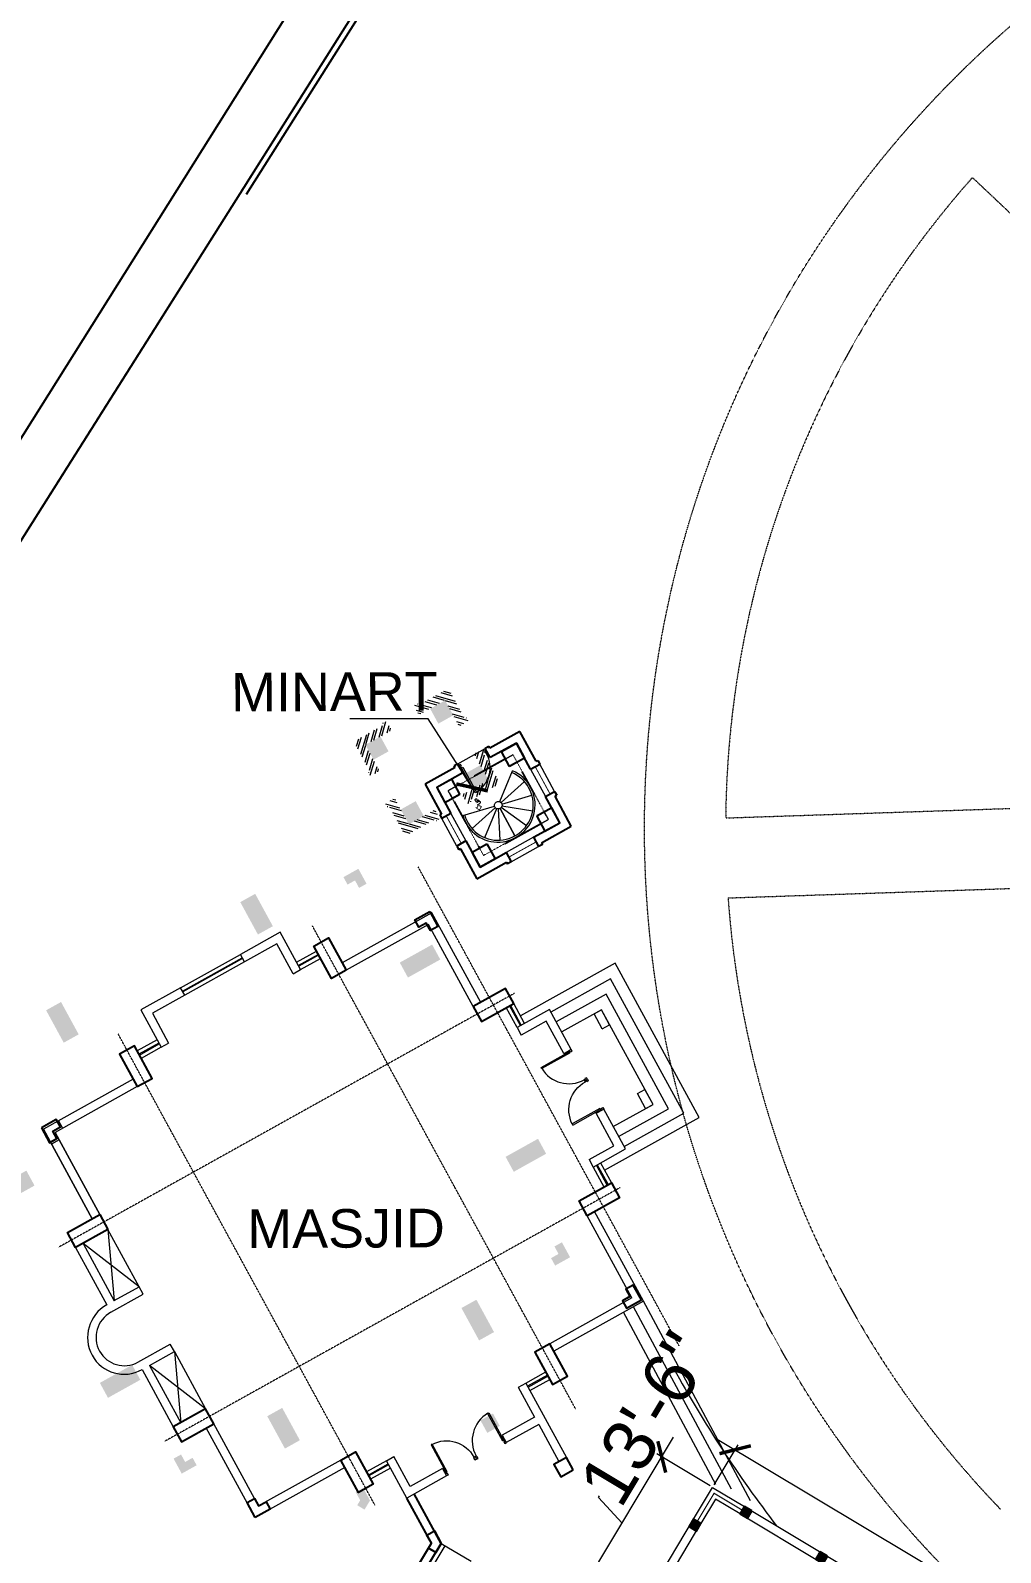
# Model space of a CAD drawing. Header units: inches. Extents: x -110725 to 51121, y 8404 to 44825.
# Drawn here: x 17460 to 18479, y 22598 to 24195 of the extents above; entities that cross this region are included whole.
import ezdxf

# ---------------------------------------------------------------- set-up
doc = ezdxf.new("R2010")
doc.units = ezdxf.units.IN
doc.header["$LTSCALE"] = 0.1
doc.header["$MEASUREMENT"] = 0
doc.linetypes.add('CENTER', pattern=[2, 1.25, -0.25, 0.25, -0.25])
doc.linetypes.add('DASHED', pattern=[0.75, 0.5, -0.25])
doc.layers.get('0').update_dxf_attribs({"color": 1, "lineweight": 0})
doc.layers.get('Defpoints').update_dxf_attribs({"lineweight": 0})
for name, color, linetype in [('boundary', 6, 'Continuous'), ('building', 6, 'Continuous'), ('COL', 6, 'Continuous'), ('COLUMN-1', 40, 'Continuous'), ('GF', 1, 'Continuous'), ('road', 8, 'Continuous')]:
    doc.layers.add(name, color=color, linetype=linetype)
for name, color, linetype, lineweight in [('dim', 252, 'Continuous', 0), ('DOOR', 32, 'Continuous', 0), ('doors', 2, 'Continuous', 18), ('GRID', 8, 'CENTER', 0), ('h', 8, 'Continuous', 0), ('HATCH', 5, 'Continuous', 5), ('stair', 5, 'Continuous', 0), ('TEXT', 3, 'Continuous', 0), ('WALL', 7, 'Continuous', 0), ('WINDOW', 5, 'Continuous', 18), ('WINDOWS', 170, 'Continuous', 5)]:
    doc.layers.add(name, color=color, linetype=linetype, lineweight=lineweight)
doc.styles.add('as', font='arial.ttf')
doc.styles.add('EHSAN', font='arial.ttf', dxfattribs={"height": 54})
doc.styles.add('ROMAND', font='romand.shx')
doc.dimstyles.new('DIM1', dxfattribs={"dimtxt": 54, "dimasz": 6, "dimexe": 6, "dimexo": 3, "dimgap": 1, "dimtad": 0, "dimzin": 0, "dimdsep": 46, "dimlunit": 4, "dimtxsty": 'EHSAN', "dimblk": 'ARCHTICK', "dimcen": 3, "dimdle": 6, "dimclrd": 4, "dimclre": 4, "dimclrt": 6, "dimadec": 0, "dimazin": 0, "dimtfac": 1, "dimtofl": 0, "dimtmove": 1, "dimatfit": 3, "dimldrblk": 'ARCHTICK', "dimfxl": 4, "dimtolj": 1, "dimtzin": 3, "dimlwd": -1, "dimlwe": -1, "dimarcsym": 0})

# ---------------------------------------------------------------- blocks, each defined once
blk = doc.blocks.new('_ArchTick')
at = {"color": 0, "linetype": 'ByBlock', "const_width": 0.15}
blk.add_lwpolyline([(-0.5, -0.5), (0.5, 0.5)], dxfattribs=at)
blk = doc.blocks.new('*D22')
at = {"layer": 'Defpoints', "color": 0, "transparency": 16777216}
for p in [(-44089.9, 4559), (-43166.3, 4059.5), (-43190, 4020)]:
    blk.add_point(p, dxfattribs=at)
at = {"layer": 'dim', "color": 4, "transparency": 16777216}
for p, q in [((-44088.3, 4561.5), (-44063.1, 4603.7)), ((-44086.8, 4610.8), (-43704.7, 4382)), ((-43145.7, 4047.2), (-43527.8, 4276)), ((-43188.4, 4022.5), (-43163.2, 4064.6))]:
    blk.add_line(p, q, dxfattribs=at)
at = {"layer": 'dim', "color": 4, "transparency": 16777216, "xscale": 24, "yscale": 24, "zscale": 24}
for p, rotation in [((-44066.2, 4598.5), 149.079999999965), ((-43166.3, 4059.5), 329.079999999965)]:
    blk.add_blockref('_ArchTick', p, dxfattribs=dict(at, rotation=rotation))
at = {"layer": 'dim', "color": 6, "transparency": 16777216, "insert": (-43616.2, 4329), "char_height": 54, "attachment_point": 5, "rotation": 329.08, "style": 'EHSAN'}
blk.add_mtext('\\A1;87\'-5"', dxfattribs=at)
blk = doc.blocks.new('*D23')
at = {"layer": 'Defpoints', "color": 0, "transparency": 16777216}
for p in [(-44143.3, 4591), (-44089.9, 4559), (-44173.1, 4420)]:
    blk.add_point(p, dxfattribs=at)
at = {"layer": 'dim', "color": 4, "transparency": 16777216}
for p, q in [((-44238.9, 4431.4), (-44131, 4611.6)), ((-44092.5, 4560.5), (-44148.5, 4594.1)), ((-44209.6, 4548.5), (-44208.5, 4550.2)), ((-44184.9, 4521.5), (-44209.6, 4548.5)), ((-44175.7, 4421.5), (-44231.7, 4455.1))]:
    blk.add_line(p, q, dxfattribs=at)
at = {"layer": 'dim', "color": 4, "transparency": 16777216, "xscale": 24, "yscale": 24, "zscale": 24}
for p, rotation in [((-44143.3, 4591), 59.07999999997095), ((-44226.6, 4452), 239.079999999971)]:
    blk.add_blockref('_ArchTick', p, dxfattribs=dict(at, rotation=rotation))
at = {"layer": 'dim', "color": 6, "transparency": 16777216, "insert": (-44160, 4631.3), "char_height": 54, "attachment_point": 5, "rotation": 59.08, "style": 'EHSAN'}
blk.add_mtext('\\A1;13\'-6"', dxfattribs=at)
blk = doc.blocks.new('D1')
for p, q in [((-3, 40.9), (-1.5, 40.9)), ((-3, 1.9), (-3, 40.9)), ((-1.5, 40.9), (-1.5, 1.9)), ((-40.5, 1.9), (-42, 1.9)), ((-42, 1.9), (-42, -1.9)), ((-40.5, 0.4), (-40.5, 1.9)), ((-39.8, 0.4), (-40.5, 0.4)), ((-39.8, -1.9), (-39.8, 0.4)), ((-1.5, 1.9), (-3, 1.9)), ((-2.2, 0.4), (-2.2, -1.9)), ((-1.5, 0.4), (-2.2, 0.4)), ((0, 1.9), (-1.5, 1.9)), ((-1.5, 1.9), (-1.5, 0.4)), ((0, -1.9), (0, 1.9)), ((-42, -1.9), (-39.8, -1.9)), ((-2.2, -1.9), (0, -1.9))]:
    blk.add_line(p, q)
blk.add_arc((-1.5, 1.9), 39, 91.8498, 180)
blk = doc.blocks.new('Ar')
at = {"const_width": 1.5}
blk.add_lwpolyline([(-4.5, 0), (-4.5, 3), (-1.5, 3), (-1.5, 6), (4.5, 0), (-1.5, -6), (-1.5, -2.25), (-4.5, -2.25)], close=True, dxfattribs=at)
blk = doc.blocks.new('D2')
for p, q in [((-3, 34.9), (-1.5, 34.9)), ((-3, 1.9), (-3, 34.9)), ((-1.5, 34.9), (-1.5, 1.9)), ((-34.5, 1.9), (-36, 1.9)), ((-36, 1.9), (-36, -1.9)), ((-34.5, 0.4), (-34.5, 1.9)), ((-33.8, 0.4), (-34.5, 0.4)), ((-33.8, -1.9), (-33.8, 0.4)), ((-1.5, 1.9), (-3, 1.9)), ((-2.2, 0.4), (-2.2, -1.9)), ((-1.5, 0.4), (-2.2, 0.4)), ((0, 1.9), (-1.5, 1.9)), ((-1.5, 1.9), (-1.5, 0.4)), ((0, -1.9), (0, 1.9)), ((-36, -1.9), (-33.8, -1.9)), ((-2.2, -1.9), (0, -1.9))]:
    blk.add_line(p, q)
blk.add_arc((-1.5, 1.9), 33, 92.6053, 180)
blk = doc.blocks.new('OPI')
at = {"layer": 'h'}
for points in [[(-44048.701, 4534.309), (-44056.422, 4538.934), (-44061.046, 4531.213), (-44053.325, 4526.588)], [(-44102.198, 4520.892), (-44109.919, 4525.516), (-44114.543, 4517.795), (-44106.823, 4513.171)], [(-43969.132, 4486.651), (-43976.853, 4491.275), (-43981.477, 4483.554), (-43973.756, 4478.93)]]:
    blk.add_hatch(color=256, dxfattribs=at).paths.add_polyline_path(points)
at = {"layer": 'COLUMN-1'}
for points in [[(-44048.701, 4534.309), (-44056.422, 4538.934), (-44061.046, 4531.213), (-44053.325, 4526.588)], [(-44102.198, 4520.892), (-44109.919, 4525.516), (-44114.543, 4517.795), (-44106.823, 4513.171)], [(-43969.132, 4486.651), (-43976.853, 4491.275), (-43981.477, 4483.554), (-43973.756, 4478.93)]]:
    blk.add_lwpolyline(points, close=True, dxfattribs=at)
at = {"layer": 'WALL'}
for p, q in [((-44061.046, 4531.213), (-44056.422, 4538.934)), ((-44056.422, 4538.934), (-43947.899, 4473.933)), ((-44109.919, 4525.516), (-44102.198, 4520.892)), ((-44061.046, 4531.213), (-43979.547, 4482.398))]:
    blk.add_line(p, q, dxfattribs=at)
at = {"layer": 'WALL', "linetype": 'Continuous'}
for p, q in [((-44173.121, 4419.996), (-44109.919, 4525.516)), ((-44160.776, 4423.093), (-44102.198, 4520.892))]:
    blk.add_line(p, q, dxfattribs=at)
at = {"layer": 'WINDOW', "linetype": 'Continuous'}
for p, q in [((-44109.919, 4525.516), (-44089.879, 4558.974)), ((-44089.879, 4558.974), (-44056.422, 4538.934)), ((-44086.783, 4546.628), (-44102.198, 4520.892)), ((-44061.046, 4531.213), (-44086.783, 4546.628))]:
    blk.add_line(p, q, dxfattribs=at)
at = {"layer": 'WINDOW', "linetype": 'Continuous', "const_width": 1.25}
blk.add_lwpolyline([(-44106.058, 4523.204), (-44088.331, 4552.801), (-44058.734, 4535.073)], dxfattribs=at)
at = {"layer": 'dim'}
for p1, p2, distance, picture, middle in [((-44173.121, 4419.996), (-44089.879, 4558.974), 62.284, '*D23', (-44208.031, 4551.065)), ((-44089.879, 4558.974), (-43189.957, 4019.955), 46.083, '*D22', (-43616.239, 4328.998))]:
    dim = blk.add_aligned_dim(p1=p1, p2=p2, distance=distance, dimstyle='DIM1', override={"dimtxt": 36, "dimasz": 24, "dimdle": 24}, dxfattribs=at)
    dim.commit()
    dim.dimension.update_dxf_attribs({"geometry": picture, "text_midpoint": middle})

msp = doc.modelspace()

# ---------------------------------------------------------------- hatches: boundary and pattern name
at = {"layer": 'HATCH', "extrusion": (0.122617, -0.073411, 0.989735)}
h = msp.add_hatch(dxfattribs=at)
h.set_pattern_fill('ANSI32', color=256, scale=18, angle=59.76343875, style=0)
h.set_pattern_definition([(104.7634387, (-35294.386, -244696.404), (-6.52715682, -1.72009414), []), (104.7634387, (-35292.7835, -244693.655), (-6.52715682, -1.72009414), [])])
h.paths.add_polyline_path([(29329.68661, -3299.6822), (29330.69375, -3297.95429), (29326.80596, -3295.68822), (29321.26667, -3305.19171), (29348.48121, -3321.05421), (29332.61872, -3348.26875), (29342.12221, -3353.80803), (29344.38828, -3349.92024), (29342.66037, -3348.9131), (29360.78894, -3317.81077)])
for points in [[(29323.86576, -3327.54109), (29332.93005, -3311.98993), (29348.48121, -3321.05421), (29339.41693, -3336.60538)], [(29272.02855, -3297.32681), (29281.09283, -3281.77564), (29265.54167, -3272.71136), (29256.47738, -3288.26253)], [(29293.65148, -3379.37831), (29284.5872, -3394.92948), (29300.13837, -3403.99376), (29309.20265, -3388.44259)], [(29241.81427, -3349.16403), (29232.74998, -3364.71519), (29217.19882, -3355.65091), (29226.2631, -3340.09974)]]:
    msp.add_hatch(color=256, dxfattribs=at).paths.add_polyline_path(points)
h = msp.add_hatch(dxfattribs=at)
h.set_pattern_fill('ANSI32', color=256, scale=18, angle=59.76343875, style=0)
h.set_pattern_definition([(14.7634387, (-148903.029, -178477.5064), (1.72009414, -6.52715682), []), (14.7634387, (-148901.427, -178474.757), (1.72009414, -6.52715682), [])])
h.paths.add_polyline_path([(29293.40056, -3278.5322), (29294.4077, -3276.8043), (29298.29549, -3279.07037), (29292.7562, -3288.57386), (29265.54167, -3272.71136), (29249.67917, -3299.9259), (29240.17568, -3294.38661), (29242.44175, -3290.49882), (29244.16966, -3291.50597), (29262.29822, -3260.40364)])
h = msp.add_hatch(dxfattribs=at)
h.set_pattern_fill('ANSI32', color=256, scale=18, angle=59.76343875, style=0)
h.set_pattern_definition([(194.7634387, (207468.709, 171800.801), (-1.72009414, 6.52715682), []), (194.7634387, (207467.107, 171798.052), (-1.72009414, 6.52715682), [])])
h.paths.add_polyline_path([(29272.27947, -3398.17292), (29271.27233, -3399.90082), (29267.38454, -3397.63475), (29272.92383, -3388.13126), (29300.13837, -3403.99376), (29316.00086, -3376.77922), (29325.50435, -3382.3185), (29323.23828, -3386.2063), (29321.51037, -3385.19915), (29303.38181, -3416.30148)])
h = msp.add_hatch(dxfattribs=at)
h.set_pattern_fill('ANSI32', color=256, scale=18, angle=59.76343875, style=0)
h.set_pattern_definition([(284.7634387, (93860.066, 238019.699), (6.52715682, 1.72009414), []), (284.7634387, (93858.4636, 238016.95), (6.52715682, 1.72009414), [])])
h.paths.add_polyline_path([(29235.99342, -3377.02292), (29234.98628, -3378.75083), (29238.87407, -3381.0169), (29244.41336, -3371.51341), (29217.19882, -3355.65091), (29233.06131, -3328.43637), (29223.55782, -3322.89709), (29221.29175, -3326.78488), (29223.01966, -3327.79202), (29204.89109, -3358.89435)])
at = {"layer": 'HATCH', "ltscale": 3, "extrusion": (0.122617, -0.073411, 0.989735)}
h = msp.add_hatch(color=256, dxfattribs=at)
h.dxf.hatch_style = 1
h.paths.add_polyline_path([(29150.03244, -3333.86379), (29140.96818, -3349.41493), (29133.19263, -3344.8828), (29137.72477, -3337.10722), (29129.94919, -3332.57508), (29134.48131, -3324.79953)])
h = msp.add_hatch(color=256, dxfattribs=at)
h.dxf.hatch_style = 1
h.paths.add_polyline_path([(29036.6426, -3278.18961), (29052.1937, -3287.25385), (29071.8329, -3253.5598), (29056.2818, -3244.49555)])
h = msp.add_hatch(color=256, dxfattribs=at)
h.dxf.hatch_style = 1
h.paths.add_polyline_path([(29112.50121, -3457.82859), (29121.56546, -3442.27749), (29087.8714, -3422.63829), (29078.80716, -3438.18939)])
h = msp.add_hatch(color=256, dxfattribs=at)
h.dxf.hatch_style = 1
h.paths.add_polyline_path([(28834.47825, -3160.35438), (28850.02936, -3169.41863), (28869.66856, -3135.72457), (28854.11746, -3126.66032)])
h = msp.add_hatch(color=256, dxfattribs=at)
h.dxf.hatch_style = 1
h.paths.add_polyline_path([(28745.70376, -3098.19334), (28736.63949, -3113.74448), (28744.41504, -3118.2766), (28748.94718, -3110.50102), (28756.72277, -3115.03316), (28761.25489, -3107.25761)])
h = msp.add_hatch(color=256, dxfattribs=at)
h.dxf.hatch_style = 1
h.paths.add_polyline_path([(28994.66599, -3659.99294), (29003.73024, -3644.44183), (28970.03618, -3624.80263), (28960.97193, -3640.35373)])
h = msp.add_hatch(color=256, dxfattribs=at)
h.dxf.hatch_style = 1
h.paths.add_polyline_path([(28690.02957, -3211.58319), (28699.09382, -3196.03209), (28665.39976, -3176.39288), (28656.33551, -3191.94399)])
h = msp.add_hatch(color=256, dxfattribs=at)
h.dxf.hatch_style = 1
h.paths.add_polyline_path([(28914.36149, -3738.19335), (28923.42575, -3722.64221), (28915.6502, -3718.11009), (28911.11806, -3725.88567), (28903.34248, -3721.35353), (28898.81035, -3729.12908)])
h = msp.add_hatch(color=256, dxfattribs=at)
h.dxf.hatch_style = 1
h.paths.add_polyline_path([(28810.0364, -3666.96719), (28825.5875, -3676.03144), (28805.94829, -3709.7255), (28790.39719, -3700.66125)])
h = msp.add_hatch(color=256, dxfattribs=at)
h.dxf.hatch_style = 1
h.paths.add_polyline_path([(28572.19435, -3413.74753), (28581.2586, -3398.19643), (28547.56454, -3378.55723), (28538.50029, -3394.10833)])
h = msp.add_hatch(color=256, dxfattribs=at)
h.dxf.hatch_style = 1
h.paths.add_polyline_path([(28607.87205, -3549.13197), (28623.42316, -3558.19621), (28603.78395, -3591.89027), (28588.23285, -3582.82602)])
h = msp.add_hatch(color=256, dxfattribs=at)
h.dxf.hatch_style = 1
h.paths.add_polyline_path([(28724.50481, -3766.05031), (28732.05838, -3753.09101), (28719.09907, -3745.53744), (28711.5455, -3758.49674)])
h = msp.add_hatch(color=256, dxfattribs=at)
h.dxf.hatch_style = 1
h.paths.add_polyline_path([(28510.03331, -3502.52203), (28519.09757, -3486.97089), (28526.87313, -3491.50302), (28522.34098, -3499.2786), (28530.11657, -3503.81074), (28525.58444, -3511.5863)])
h = msp.add_hatch(color=256, dxfattribs=at)
h.dxf.hatch_style = 1
h.paths.add_polyline_path([(28576.22098, -3688.53588), (28576.23536, -3679.53589), (28582.23534, -3679.54548), (28587.17986, -3671.06229), (28594.95546, -3675.59444), (28587.40189, -3688.55211)])

# ---------------------------------------------------------------- linework, layer by layer
at = {"extrusion": (0.122617, -0.073411, 0.989735), "elevation": 628.8203}
msp.add_lwpolyline([(29055.33049, -3615.48794), (29096.8001, -3639.65927), (29154.20724, -3541.16856), (29112.73763, -3516.99723)], dxfattribs=at)
at = {"layer": 'boundary', "extrusion": (-2.86999e-05, 1.83558e-05, 1), "elevation": 1.02182}
msp.add_lwpolyline([(17983.24712, 24258.37932), (17804.71043, 24209.53484), (17686.90148, 24023.06767)], dxfattribs=at)
at = {"layer": 'boundary', "linetype": 'CENTER', "elevation": -26.09038}
msp.add_lwpolyline([(23308.30427, 20478.20914), (22019.30711, 20479.40266), (22025.02417, 20285.19908), (21004.8129, 20285.46756), (20881.27951, 20409.49329), (20564.44073, 20408.8178), (20564.44073, 20408.8178), (20438.83748, 20284.255), (18977.76665, 20298.8718), (18947.89771, 20406.68863), (18631.94849, 20404.02947), (18631.94849, 20404.02947), (18505.57867, 20283.33), (15698.57043, 20306.54046), (15640.36334, 20691.55207), (15636.00563, 20787.09078), (17800.80866, 24214.83069)], dxfattribs=at)
at = {"layer": 'building', "linetype": 'Continuous', "elevation": 1.07221}
msp.add_lwpolyline([(15636.00563, 20787.09078), (17800.80866, 24214.83069), (17988.07086, 24266.09692), (18109.15044, 24450.76329), (18072.3954, 24650.22286), (19090.25384, 26306.46684), (19398.53341, 26390.86365), (22366.66668, 24608.79412), (22402.86233, 24483.42297), (22366.56213, 24420.82334), (22681.05977, 24234.54273), (22911.35184, 24283.46768), (25455.71569, 22826.982)], dxfattribs=at)
at = {"layer": 'COL', "extrusion": (0.122617, -0.073411, 0.989735), "elevation": 610.4603}
for points in [[(29323.86576, -3327.54109), (29332.93005, -3311.98993), (29348.48121, -3321.05421), (29339.41693, -3336.60538)], [(29272.02855, -3297.32681), (29281.09283, -3281.77564), (29265.54167, -3272.71136), (29256.47738, -3288.26253)], [(29293.65148, -3379.37831), (29284.5872, -3394.92948), (29300.13837, -3403.99376), (29309.20265, -3388.44259)], [(29241.81427, -3349.16403), (29232.74998, -3364.71519), (29217.19882, -3355.65091), (29226.2631, -3340.09974)]]:
    msp.add_lwpolyline(points, close=True, dxfattribs=at)
at = {"layer": 'COL', "ltscale": 3, "extrusion": (0.122617, -0.073411, 0.989735)}
for points, elevation in [([(29150.03244, -3333.86379), (29140.96818, -3349.41493), (29133.19263, -3344.8828), (29137.72477, -3337.10722), (29129.94919, -3332.57508), (29134.48131, -3324.79953)], 610.4603), ([(29052.1937, -3287.25385), (29036.6426, -3278.18961), (29056.2818, -3244.49555), (29071.8329, -3253.5598)], 628.8203), ([(29087.8714, -3422.63829), (29078.80716, -3438.18939), (29112.50121, -3457.82859), (29121.56546, -3442.27749)], 628.8203), ([(28834.47825, -3160.35438), (28850.02936, -3169.41863), (28869.66856, -3135.72457), (28854.11746, -3126.66032)], 628.8203), ([(28745.70376, -3098.19334), (28736.63949, -3113.74448), (28744.41504, -3118.2766), (28748.94718, -3110.50102), (28756.72277, -3115.03316), (28761.25489, -3107.25761)], 610.4603), ([(28960.97193, -3640.35373), (28970.03618, -3624.80263), (29003.73024, -3644.44183), (28994.66599, -3659.99294)], 628.8203), ([(28699.09382, -3196.03209), (28690.02957, -3211.58319), (28656.33551, -3191.94399), (28665.39976, -3176.39288)], 628.8203), ([(28914.36199, -3738.19248), (28923.42626, -3722.64134), (28915.65071, -3718.10922), (28911.11857, -3725.8848), (28903.34298, -3721.35266), (28898.81086, -3729.12821)], 610.4603), ([(28825.5875, -3676.03144), (28810.0364, -3666.96719), (28790.39719, -3700.66125), (28805.94829, -3709.7255)], 628.8203), ([(28572.19435, -3413.74753), (28581.2586, -3398.19643), (28547.56454, -3378.55723), (28538.50029, -3394.10833)], 628.8203), ([(28607.87205, -3549.13197), (28623.42316, -3558.19621), (28603.78395, -3591.89027), (28588.23285, -3582.82602)], 628.8203), ([(28724.50481, -3766.05031), (28732.05838, -3753.09101), (28719.09907, -3745.53744), (28711.5455, -3758.49674)], 628.76919), ([(28510.03331, -3502.52203), (28519.09757, -3486.97089), (28526.87313, -3491.50302), (28522.34098, -3499.2786), (28530.11657, -3503.81074), (28525.58444, -3511.5863)], 628.8203)]:
    msp.add_lwpolyline(points, close=True, dxfattribs=dict(at, elevation=elevation))
at = {"layer": 'COL', "ltscale": 3, "extrusion": (0.122617, -0.073411, 0.989735), "elevation": 628.75312}
msp.add_lwpolyline([(28575.95582, -3685.96493), (28575.9702, -3676.96494), (28581.97018, -3676.97453), (28586.9147, -3668.49133), (28594.6903, -3673.02349), (28587.13673, -3685.98116), (28575.95582, -3685.96493)], dxfattribs=at)
at = {"layer": 'GF', "extrusion": (0.122617, -0.073411, 0.989735)}
for p, q in [((17974.17169, 23459.51193, 130.03635), (17942.80082, 23442.04321, 132.62716)), ((17991.2709, 23428.14539, 125.59143), (17974.17169, 23459.51193, 130.03635)), ((17941.85086, 23443.78579, 132.8741), (17937.9295, 23441.60221, 133.19795)), ((17943.15426, 23432.01799, 131.83978), (17937.9295, 23441.60221, 133.19795)), ((17942.80082, 23442.04321, 132.62716), (17941.85086, 23443.78579, 132.8741)), ((17970.60377, 23447.30311, 129.57282), (17943.15426, 23432.01799, 131.83978)), ((17985.56559, 23419.8574, 125.68352), (17970.60377, 23447.30311, 129.57282)), ((17909.17287, 23425.58921, 135.57285), (17905.25151, 23423.40562, 135.89671)), ((17906.20147, 23421.66304, 135.64977), (17905.25151, 23423.40562, 135.89671)), ((17914.39763, 23416.00499, 134.21468), (17909.17287, 23425.58921, 135.57285)), ((17985.56559, 23419.8574, 125.68352), (17995.15113, 23425.19506, 124.89188)), ((17991.2709, 23428.14539, 125.59143), (17993.01373, 23429.11588, 125.4475)), ((17993.01373, 23429.11588, 125.4475), (17995.15113, 23425.19506, 124.89188)), ((17906.20147, 23421.66304, 135.64977), (17874.83059, 23404.19432, 138.24057)), ((17914.39763, 23416.00499, 134.21468), (17886.94812, 23400.71987, 136.48164)), ((17874.83059, 23404.19432, 138.24057), (17891.92981, 23372.82779, 133.79565)), ((17886.94812, 23400.71987, 136.48164), (17901.90993, 23373.27415, 132.59233)), ((18001.23986, 23391.10474, 121.60901), (18010.82541, 23396.4424, 120.81737)), ((18016.20168, 23363.65902, 117.7197), (18001.23986, 23391.10474, 121.60901)), ((18010.82541, 23396.4424, 120.81737), (18012.96281, 23392.52158, 120.26176)), ((18011.21998, 23391.5511, 120.40569), (18012.96281, 23392.52158, 120.26176)), ((18028.3192, 23360.18456, 115.96077), (18011.21998, 23391.5511, 120.40569)), ((17891.92981, 23372.82779, 133.79565), (17890.18698, 23371.8573, 133.93958)), ((17890.18698, 23371.8573, 133.93958), (17892.32438, 23367.93648, 133.38397)), ((17901.90993, 23373.27415, 132.59233), (17892.32438, 23367.93648, 133.38397)), ((17988.75216, 23348.37389, 119.98665), (18016.20168, 23363.65902, 117.7197)), ((17996.94833, 23342.71585, 118.55157), (18028.3192, 23360.18456, 115.96077)), ((17917.58421, 23344.52149, 128.51782), (17907.99866, 23339.18383, 129.30945)), ((17917.58421, 23344.52149, 128.51782), (17932.54602, 23317.07577, 124.62851)), ((17988.75216, 23348.37389, 119.98665), (17993.97692, 23338.78967, 118.62848)), ((17907.99866, 23339.18383, 129.30945), (17910.13606, 23335.26301, 128.75384)), ((17911.87889, 23336.23349, 128.60991), (17910.13606, 23335.26301, 128.75384)), ((17911.87889, 23336.23349, 128.60991), (17928.9781, 23304.86696, 124.16498)), ((17932.54602, 23317.07577, 124.62851), (17959.99553, 23332.3609, 122.36156)), ((17959.99553, 23332.3609, 122.36156), (17965.22029, 23322.77668, 121.00339)), ((17997.89828, 23340.97326, 118.30463), (17993.97692, 23338.78967, 118.62848)), ((17996.94833, 23342.71585, 118.55157), (17997.89828, 23340.97326, 118.30463)), ((17928.9781, 23304.86696, 124.16498), (17960.34897, 23322.33568, 121.57418)), ((17960.34897, 23322.33568, 121.57418), (17961.29893, 23320.59309, 121.32724)), ((17965.22029, 23322.77668, 121.00339), (17961.29893, 23320.59309, 121.32724)), ((17891.66052, 22607.20276, 95.59139), (17863.31631, 22659.19694, 102.95943)), ((17881.35697, 22607.34976, 96.87878), (17855.47363, 22654.82977, 103.60713)), ((17811.86324, 22491.76064, 96.65978), (17881.34979, 22607.35406, 96.82083)), ((17827.21192, 22500.00433, 95.39145), (17891.65425, 22607.20651, 95.5408))]:
    msp.add_line(p, q, dxfattribs=at)
at = {"layer": 'GF', "linetype": 'DASHED', "extrusion": (0.122617, -0.073411, 0.989735)}
for p, q in [((17963.46794, 23422.88549, 128.64577), (17959.19314, 23430.72712, 129.757)), ((17971.31066, 23427.25267, 127.99806), (17963.46794, 23422.88549, 128.64577)), ((17903.34044, 23389.40378, 133.61148), (17911.18316, 23393.77096, 132.96377)), ((17911.18316, 23393.77096, 132.96377), (17906.90835, 23401.61259, 134.07501)), ((17999.80935, 23374.97511, 120.58986), (17991.96663, 23370.60793, 121.23756)), ((17991.96663, 23370.60793, 121.23756), (17996.24144, 23362.76629, 120.12633)), ((17931.83913, 23337.12622, 126.20327), (17939.68185, 23341.4934, 125.55557)), ((17939.68185, 23341.4934, 125.55557), (17943.95665, 23333.65176, 124.44434))]:
    msp.add_line(p, q, dxfattribs=at)
at = {"layer": 'GF', "linetype": 'DASHED', "extrusion": (0.122617, -0.073411, 0.989735), "elevation": 610.4603}
for points in [[(29328.39791, -3319.76551), (29276.56069, -3289.55123)], [(29301.42707, -3383.91045), (29331.64135, -3332.07323)], [(29264.25296, -3292.79467), (29234.03868, -3344.63189)], [(29237.28212, -3356.93961), (29289.11934, -3387.15389)]]:
    msp.add_lwpolyline(points, dxfattribs=at)
at = {"layer": 'GRID', "extrusion": (0.122617, -0.073411, 0.989735)}
for p, q in [((18141.57778, 22814.51352, 80.00614), (17867.57537, 23317.13937, 151.23277)), ((18033.15564, 22747.7245, 88.48454), (17756.47064, 23255.27124, 160.40851)), ((17968.52411, 23184.58589, 128.89459), (17489.79873, 22918.00999, 168.43076)), ((17822.09403, 22647.29735, 107.18379), (17552.56078, 23141.72503, 177.24867)), ((18079.66855, 22980.70423, 100.00271), (17600.94318, 22714.12833, 139.53888))]:
    msp.add_line(p, q, dxfattribs=at)
at = {"layer": 'HATCH', "linetype": 'DASHED'}
for points, elevation in [([(18449.54144, 24040.89013), (18734.75814, 23772.0369)], -0.83394), ([(18190.40064, 23368.69727), (18582.45626, 23381.80245)], 0.3574), ([(18192.94604, 23284.74585), (18584.84111, 23297.84566)], 0.3574)]:
    msp.add_lwpolyline(points, dxfattribs=dict(at, elevation=elevation))
msp.add_circle((19219.80314, 23357.89444), 1114.64012, dxfattribs=at)
for start, end in [(138.43640235, 179.39874452), (184.07460554, 223.98508186)]:
    msp.add_arc((19219.80314, 23357.89444), 1029.45919, start, end, dxfattribs=at)
at = {"layer": 'road', "linetype": 'Continuous', "elevation": 3.21662}
msp.add_lwpolyline([(19176.04424, 26513.70008), (15561.85337, 20762.23016)], dxfattribs=at)
at = {"layer": 'stair', "extrusion": (0.122617, -0.073411, 0.989735)}
for p, q in [((17953.11551, 23385.87992, 127.18353), (17966.59591, 23418.17161, 127.90861)), ((17954.55039, 23384.85727, 126.92992), (17979.09817, 23406.86685, 125.52122)), ((17955.39593, 23383.30622, 126.71012), (17986.91943, 23392.51967, 123.48809)), ((17914.31985, 23371.30083, 130.90852), (17947.75387, 23381.07266, 127.49122)), ((17924.05162, 23357.51203, 128.68012), (17948.59941, 23379.52161, 127.27142)), ((17937.32419, 23348.05251, 126.33416), (17950.03428, 23378.49896, 127.0178)), ((17953.41929, 23345.35423, 124.14002), (17951.77429, 23378.20726, 126.7806)), ((17953.47481, 23378.70427, 126.60679), (17969.14909, 23349.95161, 122.53228)), ((17969.14909, 23349.95161, 122.53228), (17953.47481, 23378.70427, 126.60679)), ((17954.79903, 23379.89157, 126.5308), (17981.3981, 23360.93409, 121.82936)), ((17955.48466, 23381.53398, 126.56768), (17987.74026, 23376.12646, 122.17048)), ((18180.16875, 22669.08099, 46.08273), (18083.1694, 22849.7677, 89.85716)), ((18196.47518, 22664.00772, 42.57934), (18093.62636, 22855.59061, 88.99355)), ((18216.57491, 22651.86843, 37.36409), (18104.08332, 22861.41352, 88.12995))]:
    msp.add_line(p, q, dxfattribs=at)
at = {"layer": 'stair', "color": 5, "extrusion": (0.122617, -0.073411, 0.989735)}
msp.add_line((17831.43997, 22497.44525, 94.62902), (17895.86972, 22604.67333, 94.60024), dxfattribs=at)
at = {"layer": 'stair', "color": 4, "extrusion": (0.122617, -0.073411, 0.989735)}
msp.add_line((17891.65425, 22607.20651, 95.5408), (17923.0451, 22588.40743, 328.82539), dxfattribs=at)
at = {"layer": 'stair', "extrusion": (0.122617, -0.073411, 0.989735), "elevation": 628.8203}
for points in [[(29011.28342, -3631.48319), (29109.77387, -3688.89017), (29203.43814, -3528.19479), (29104.94769, -3470.78782)], [(29043.24478, -3636.22283), (29105.44928, -3672.47987), (29187.02784, -3532.51938), (29124.82334, -3496.26234)], [(29049.28764, -3625.85539), (29101.12469, -3656.06957), (29170.61754, -3536.84397), (29118.78048, -3506.62978)]]:
    msp.add_lwpolyline(points, dxfattribs=at)
at = {"layer": 'stair', "extrusion": (0.122617, -0.073411, 0.989735)}
msp.add_circle((29282.84002, -3338.35256, 610.4603), 4, dxfattribs=at)
for radius in [39, 37]:
    msp.add_arc((29282.84002, -3338.35256, 610.4603), radius, 136.90629589, 8.33486732, dxfattribs=at)
at = {"layer": 'TEXT'}
msp.add_arc((19223.33605, 23384.32603, 27.16259), 1238.86769, 208.62318592, 217.7559153, dxfattribs=at)
at = {"layer": 'WALL', "ltscale": 3, "extrusion": (0.122617, -0.073411, 0.989735)}
for p, q in [((17685.03154, 23217.53503, 166.46003), (17680.75675, 23225.37664, 167.57126)), ((17622.29004, 23182.59774, 171.64162), (17618.01526, 23190.43934, 172.75285)), ((18052.13483, 23162.99735, 116.9349), (18059.97752, 23167.36452, 116.2872)), ((18060.68441, 23147.31415, 114.71245), (18052.13483, 23162.99735, 116.9349)), ((18060.68441, 23147.31415, 114.71245), (18068.52709, 23151.68131, 114.06475)), ((18020.28162, 23121.40884, 117.79644), (18028.12431, 23125.77601, 117.14874)), ((18097.73277, 23079.3532, 105.08176), (18105.57546, 23083.72036, 104.43406)), ((18106.28234, 23063.66999, 102.85931), (18097.73277, 23079.3532, 105.08176)), ((18054.47991, 23058.67602, 108.90663), (18062.3226, 23063.04319, 108.25894)), ((17544.72759, 22849.78423, 156.56525), (17578.71257, 22868.7086, 153.75855)), ((17548.29549, 22861.99299, 157.02877), (17574.43778, 22876.5502, 154.86978)), ((17578.71257, 22868.7086, 153.75855), (17574.43778, 22876.5502, 154.86978)), ((17573.22617, 22797.50688, 149.15707), (17607.21114, 22816.43125, 146.35038)), ((17611.48593, 22808.58964, 145.23915), (17607.21114, 22816.43125, 146.35038)), ((17585.34364, 22794.03244, 147.39815), (17611.48593, 22808.58964, 145.23915)), ((17972.65382, 22771.191, 97.72059), (17989.75297, 22739.82457, 93.27568)), ((17980.4965, 22775.55817, 97.07289), (18023.08998, 22697.42534, 86.00076)), ((17989.75297, 22739.82457, 93.27568), (17955.768, 22720.9002, 96.08238)), ((17955.768, 22720.9002, 96.08238), (17960.04278, 22713.0586, 94.97115)), ((17994.02776, 22731.98297, 92.16445), (17960.04278, 22713.0586, 94.97115)), ((17994.02776, 22731.98297, 92.16445), (18015.24729, 22693.05818, 86.64846)), ((17893.0265, 22685.96291, 101.26396), (17897.30129, 22678.1213, 100.15274))]:
    msp.add_line(p, q, dxfattribs=at)
at = {"layer": 'WALL', "ltscale": 3, "extrusion": (0.122617, -0.073411, 0.989735), "elevation": 628.8203}
for points in [[(29095.64696, -3427.17041), (29150.03244, -3333.86379), (29056.72582, -3279.4783)], [(29027.99344, -3245.36916), (29050.65408, -3206.49138), (29009.18447, -3182.32005)], [(29137.72477, -3337.10722), (29052.1937, -3287.25385)], [(29087.8714, -3422.63829), (29137.72477, -3337.10722)], [(29020.21789, -3240.83703), (29038.3464, -3209.73481), (29004.65234, -3190.0956)], [(29020.21789, -3240.83703), (29027.99344, -3245.36916)], [(28946.98005, -3146.06306), (28905.51044, -3121.89173), (28882.84981, -3160.76951)], [(28942.44793, -3153.83861), (28908.75387, -3134.19941), (28890.62536, -3165.30163)], [(29102.16273, -3535.14009), (29126.33405, -3493.67048), (29092.64, -3474.03128)], [(29145.14299, -3556.71966), (29154.20724, -3541.16856)], [(29094.38717, -3530.60796), (29114.02638, -3496.91391), (29088.10787, -3481.80683)], [(29092.64, -3474.03128), (29088.10787, -3481.80683)], [(28882.84981, -3160.76951), (28890.62536, -3165.30163)], [(28839.01038, -3152.57883), (28745.70376, -3098.19334), (28691.31827, -3191.49996)], [(28834.47825, -3160.35438), (28748.94718, -3110.50102)], [(29089.02455, -3635.12715), (29096.8001, -3639.65927), (29105.86435, -3624.10817)], [(29012.57247, -3611.39935), (29038.49098, -3626.50643), (29058.13018, -3592.81238)], [(29008.04035, -3619.17491), (29041.73441, -3638.81411), (29065.90573, -3597.3445)], [(28691.31827, -3191.49996), (28745.17635, -3099.09819)], [(28761.25489, -3107.25761), (28756.72277, -3115.03316)], [(28744.41504, -3118.2766), (28736.63949, -3113.74448)], [(28699.09382, -3196.03209), (28748.94718, -3110.50102)], [(28748.94718, -3110.50102), (28699.09382, -3196.03209)], [(28744.41504, -3118.2766), (28748.94718, -3110.50102)], [(28748.94718, -3110.50102), (28744.41504, -3118.2766)], [(29012.57247, -3611.39935), (29008.04035, -3619.17491)], [(28911.11857, -3725.8848), (28960.97193, -3640.35373)], [(28914.36199, -3738.19248), (28968.74748, -3644.88586)], [(28656.33551, -3191.94399), (28621.58923, -3251.55655)], [(28664.11107, -3196.47611), (28629.36478, -3256.08867)], [(28911.11857, -3725.8848), (28825.5875, -3676.03144)], [(28914.36199, -3738.19248), (28821.05537, -3683.80699)], [(28582.31082, -3318.94466), (28547.56454, -3378.55723)], [(28590.08637, -3323.47679), (28555.34009, -3383.08935)], [(28769.44039, -3671.08419), (28777.21594, -3675.61631)], [(28603.33993, -3556.90752), (28510.03331, -3502.52203), (28564.4188, -3409.21541)], [(28522.34098, -3499.2786), (28572.19435, -3413.74753)], [(28607.87205, -3549.13197), (28522.34098, -3499.2786)], [(28632.07231, -3591.01666), (28639.84786, -3595.54879)], [(28650.88128, -3654.06577), (28609.41168, -3629.89444), (28632.07231, -3591.01666)], [(28655.41341, -3646.29022), (28621.71935, -3626.65101), (28639.84786, -3595.54879)]]:
    msp.add_lwpolyline(points, dxfattribs=at)
at = {"layer": 'WALL', "ltscale": 3, "extrusion": (0.122617, -0.073411, 0.989735)}
for radius in [38.99984, 29.99988]:
    msp.add_arc((28601.95003, -3285.25061, 628.8203), radius, 59.76343875, 239.76343875, dxfattribs=at)
at = {"layer": 'WINDOW', "ltscale": 3, "extrusion": (0.122617, -0.073411, 0.989735)}
for p, q in [((17618.01526, 23190.43934, 172.75285), (17680.75675, 23225.37664, 167.57126)), ((17619.91516, 23186.95418, 172.25897), (17682.65666, 23221.89148, 167.07738)), ((17683.13163, 23221.02019, 166.95391), (17620.39014, 23186.0829, 172.1355)), ((17685.03154, 23217.53503, 166.46003), (17622.29004, 23182.59774, 171.64162)), ((17741.58347, 23213.81658, 159.17808), (17762.49731, 23225.46234, 157.45088)), ((17762.97228, 23224.59106, 157.32741), (17742.05845, 23212.94529, 159.05461)), ((17963.42668, 23171.52542, 128.55738), (17974.82611, 23150.61448, 125.59411)), ((17975.69752, 23151.09972, 125.52215), (17964.29809, 23172.01066, 128.48542)), ((17595.18666, 23132.29622, 171.26845), (17574.27282, 23120.65046, 172.99565)), ((17574.7478, 23119.77917, 172.87218), (17595.66163, 23131.42493, 171.14498)), ((18066.02155, 22983.32696, 101.88795), (18054.62212, 23004.2379, 104.85122)), ((18055.49353, 23004.72314, 104.77926), (18066.89296, 22983.8122, 101.81599)), ((17574.43778, 22876.5502, 154.86978), (17541.66442, 22936.66915, 163.38918)), ((17541.66442, 22936.66915, 163.38918), (17548.29549, 22861.99299, 157.02877)), ((17574.43778, 22876.5502, 154.86978), (17515.52213, 22922.11195, 165.54817)), ((17611.48593, 22808.58964, 145.23915), (17644.25929, 22748.47069, 136.71975)), ((17611.48593, 22808.58964, 145.23915), (17618.117, 22733.91348, 138.87875)), ((17644.25929, 22748.47069, 136.71975), (17585.34364, 22794.03244, 147.39815)), ((18003.31024, 22783.71877, 94.85181), (17982.39641, 22772.07301, 96.57901)), ((17982.87139, 22771.20172, 96.45554), (18003.78522, 22782.84748, 94.72835)), ((17815.08576, 22678.90689, 110.39658), (17835.99959, 22690.55265, 108.66939)), ((17836.47457, 22689.68136, 108.54592), (17815.56074, 22678.0356, 110.27311))]:
    msp.add_line(p, q, dxfattribs=at)
at = {"layer": 'WINDOW', "ltscale": 3, "extrusion": (0.122617, -0.073411, 0.989735), "elevation": 628.8203}
for points in [[(29032.52557, -3237.59361), (29053.26037, -3249.67927)], [(29027.99344, -3245.36916), (29048.72825, -3257.45482)], [(29092.64, -3474.03128), (29104.72566, -3453.29647)], [(29100.41555, -3478.5634), (29112.50121, -3457.82859)], [(28887.38194, -3152.99396), (28866.64713, -3140.90829)], [(28882.84981, -3160.76951), (28862.11501, -3148.68385)], [(29008.04035, -3619.17491), (28995.95468, -3639.90971)], [(29015.8159, -3623.70703), (29003.73024, -3644.44183)], [(28777.21594, -3675.61631), (28797.95074, -3687.70197)], [(28772.68381, -3683.39186), (28793.41862, -3695.47753)], [(28632.07231, -3591.01666), (28611.3375, -3578.931)], [(28627.54018, -3598.79221), (28606.80538, -3586.70655)]]:
    msp.add_lwpolyline(points, dxfattribs=at)
at = {"layer": 'WINDOWS', "extrusion": (0.122617, -0.073411, 0.989735)}
for p, q in [((17909.17287, 23425.58921, 135.57285), (17937.9295, 23441.60221, 133.19795)), ((18010.82541, 23396.4424, 120.81737), (17995.15113, 23425.19506, 124.89188)), ((17985.56559, 23419.8574, 125.68352), (18001.23986, 23391.10474, 121.60901)), ((17907.99866, 23339.18383, 129.30945), (17892.32438, 23367.93648, 133.38397)), ((17901.90993, 23373.27415, 132.59233), (17917.58421, 23344.52149, 128.51782)), ((17988.75216, 23348.37389, 119.98665), (17959.99553, 23332.3609, 122.36156)), ((17965.22029, 23322.77668, 121.00339), (17993.97692, 23338.78967, 118.62848))]:
    msp.add_line(p, q, dxfattribs=at)
at = {"layer": 'WINDOWS', "linetype": 'DASHED', "extrusion": (0.122617, -0.073411, 0.989735)}
for p, q in [((17959.19314, 23430.72712, 129.757), (17967.03586, 23435.0943, 129.1093)), ((17971.31066, 23427.25267, 127.99806), (17967.03586, 23435.0943, 129.1093)), ((17967.03586, 23435.0943, 129.1093), (17971.31066, 23427.25267, 127.99806)), ((17906.90835, 23401.61259, 134.07501), (17899.06564, 23397.24541, 134.72271)), ((17903.34044, 23389.40378, 133.61148), (17899.06564, 23397.24541, 134.72271)), ((17899.06564, 23397.24541, 134.72271), (17903.34044, 23389.40378, 133.61148)), ((17999.80935, 23374.97511, 120.58986), (18004.08416, 23367.13347, 119.47863)), ((18004.08416, 23367.13347, 119.47863), (17999.80935, 23374.97511, 120.58986)), ((17996.24144, 23362.76629, 120.12633), (18004.08416, 23367.13347, 119.47863)), ((17931.83913, 23337.12622, 126.20327), (17936.11393, 23329.28458, 125.09204)), ((17936.11393, 23329.28458, 125.09204), (17931.83913, 23337.12622, 126.20327)), ((17943.95665, 23333.65176, 124.44434), (17936.11393, 23329.28458, 125.09204))]:
    msp.add_line(p, q, dxfattribs=at)
at = {"layer": 'WINDOWS', "extrusion": (0.122617, -0.073411, 0.989735), "const_width": 1, "elevation": 610.4603}
for points in [[(29320.75261, -3379.54886), (29337.37046, -3351.03839)], [(29228.30957, -3325.66673), (29244.92742, -3297.15626)], [(29241.64371, -3376.26515), (29270.15418, -3392.88301)]]:
    msp.add_lwpolyline(points, dxfattribs=at)

# ---------------------------------------------------------------- block references
at = {"layer": 'dim', "linetype": 'Continuous'}
msp.add_blockref('OPI', (62266.57979, 18107.01765, 27.16259), dxfattribs=at)
at = {"layer": 'DOOR', "extrusion": (0.122617, -0.073411, 0.989735), "xscale": 0.9166666666666677, "yscale": 0.9166666666666677, "zscale": 0.9166666666666677, "rotation": 149.7634387454636}
msp.add_blockref('D2', (29296.39136, -3282.33719, 610.4603), dxfattribs=at)
at = {"layer": 'doors', "lineweight": 13, "extrusion": (0.122617, -0.073411, 0.989735)}
for p, xscale, yscale, zscale, rotation in [((29100.77424, -3534.33078, 628.8203), 0.8571394285713917, 0.8571394285713917, 0.8571394285713917, 59.76343874546362), ((29064.51724, -3596.53519, 628.8203), -0.857139428571392, 0.8571394285713922, 0.8571394285713916, 59.76343874546355), ((28713.89501, -3688.93427, 628.8203), 0.8571394285713919, 0.8571394285713919, 0.8571394285713919, 329.7634387454636), ((28651.69059, -3652.67728, 628.8203), -0.857139428571392, 0.8571394285713922, 0.8571394285713916, 329.7634387454636)]:
    msp.add_blockref('D1', p, dxfattribs=dict(at, xscale=xscale, yscale=yscale, zscale=zscale, rotation=rotation))
at = {"layer": 'stair', "extrusion": (0.122617, -0.073411, 0.989735), "xscale": 0.5000000000000002, "yscale": 0.5000000000000002, "zscale": 0.5000000000000002, "rotation": 221.912346707207}
msp.add_blockref('Ar', (29269.88325, -3322.26297, 610.4603), dxfattribs=at)

# ---------------------------------------------------------------- texts
at = {"layer": 'stair', "lineweight": 0, "extrusion": (0.122617, -0.073411, 0.989735), "style": 'ROMAND'}
msp.add_text('UP', height=4, rotation=59.76343875, dxfattribs=at).set_placement((29275.15799, -3321.87162, 610.4603))
at = {"layer": 'TEXT', "style": 'as'}
for s, p in [('MINART', (17671.11348, 23480.44898)), ('MASJID', (17688.12078, 22917.19025, -27.16259))]:
    msp.add_text(s, height=40.5, rotation=0.23829201, dxfattribs=at).set_placement(p)

# ---------------------------------------------------------------- leaders
at = {"layer": 'dim'}
msp.add_leader([(17924.13103, 23400.74719), (17878.07252, 23472.76073), (17795.75522, 23472.76073)], dimstyle='DIM1', override={"dimtxt": 36, "dimasz": 24, "dimdle": 24}, dxfattribs=at)

doc.saveas('drawing.dxf')
